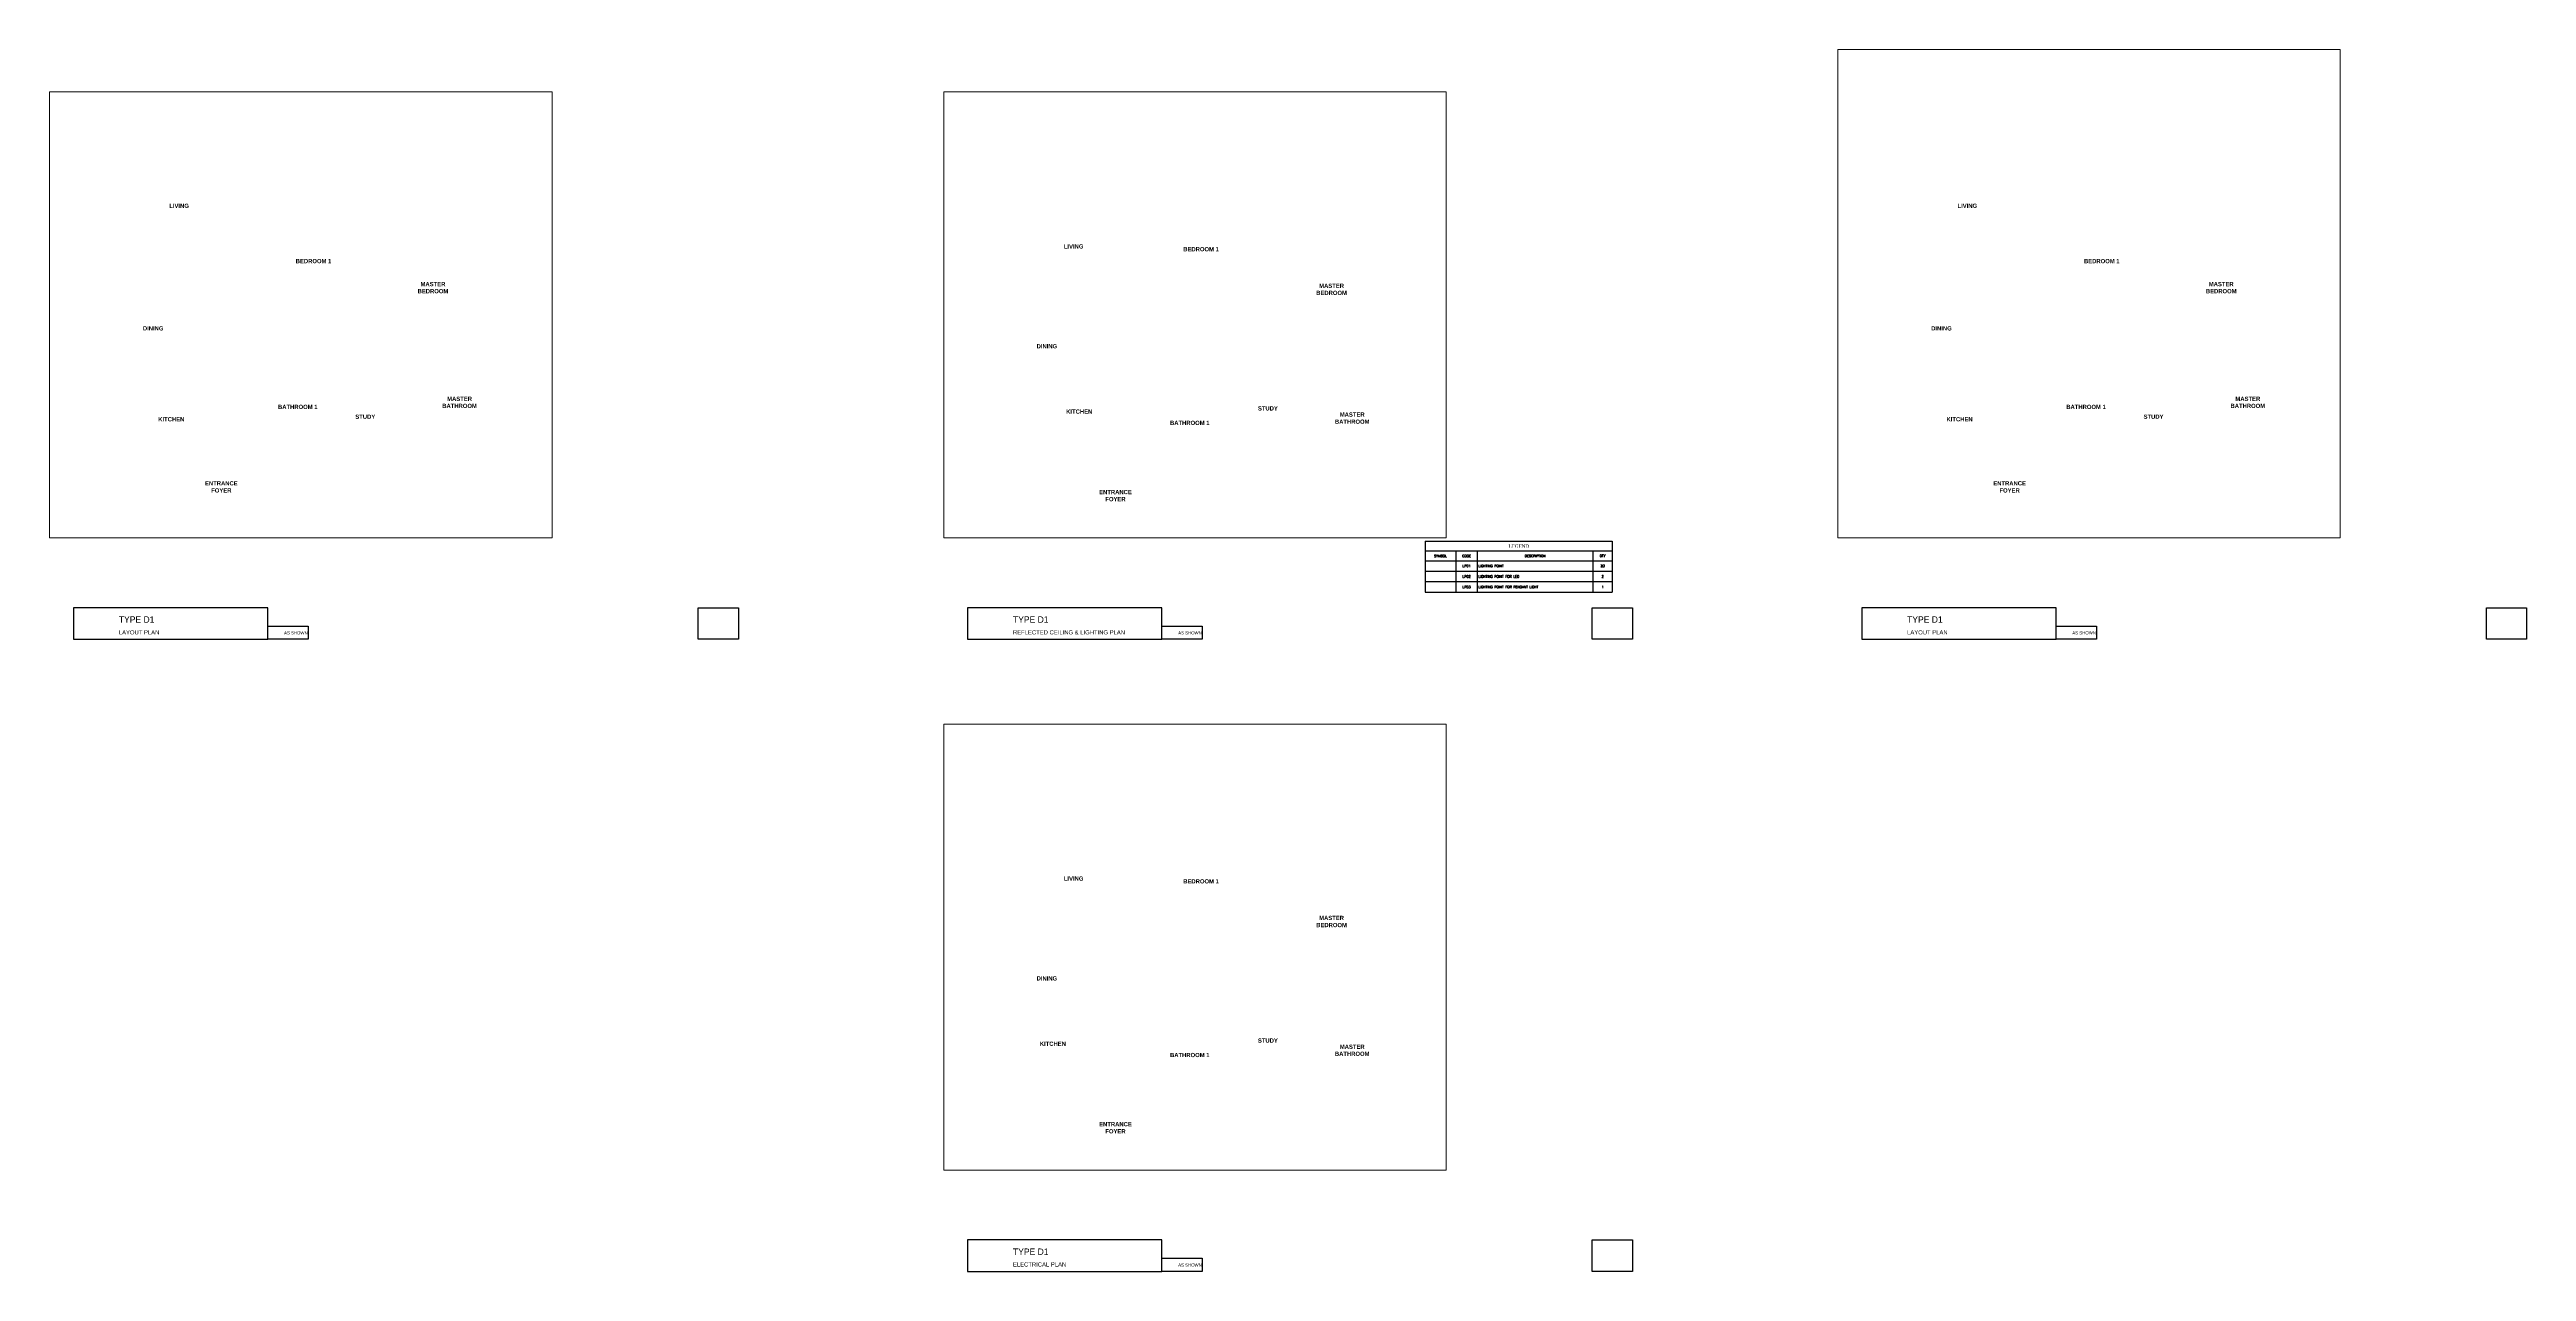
# Paper-space layout 'D1' of a CAD drawing. Header units: millimetres. Extents: x 91 to 1254, y -295 to 279.
import ezdxf
from ezdxf.enums import TextEntityAlignment as Align

# ---------------------------------------------------------------- set-up
doc = ezdxf.new("R2010")
doc.units = ezdxf.units.MM
for name, color, linetype in [('A-LOC', 4, 'Continuous'), ('A-TITLE', 7, 'Continuous'), ('A000d100', 1, 'Continuous'), ('A060g', 1, 'Continuous'), ('ID_DRWG-TITLE', 7, 'Continuous'), ('L-N-LTG', 10, 'Continuous'), ('S-TXT', 2, 'Continuous')]:
    doc.layers.add(name, color=color, linetype=linetype)
doc.layers.add('A-TEXT', color=4, linetype='Continuous', lineweight=0)
doc.layers.get('L-N-LTG').off()
doc.styles.add('GAR', font='GOTHIC.TTF', dxfattribs={"width": 0.8})
doc.styles.add('Garamond', font='GARA.TTF')
doc.styles.add('ROMANS', font='romans.shx')
doc.styles.get("Standard").update_dxf_attribs({"font": 'arial.ttf'})
doc.styles.add('Trebuchet MS', font='trebuc.ttf')

# ---------------------------------------------------------------- blocks, each defined once
blk = doc.blocks.new('TITLEBLOCK')
for points in [[(103.2, 3.5), (194.5, 3.5), (194.5, 18.3), (103.2, 18.3)], [(396.6, 18.3), (415.5, 18.3), (415.5, 3.5), (396.6, 3.5)], [(194.5, 9.7), (213.4, 9.7), (213.4, 3.5), (194.5, 3.5)]]:
    blk.add_lwpolyline(points, close=True)
at = {"layer": 'ID_DRWG-TITLE', "style": 'GAR'}
for tag, p, height in [('LVL', (124.5, 11.3), 3), ('AREA', (135, 11.3), 3), ('DWGNO', (397.9, 9.1), 2.5), ('DWGNAME', (124.5, 5.8), 2), ('SCALE', (202.1, 5.8), 1.5)]:
    blk.add_attdef(tag, p, '', height=height, dxfattribs=at)
blk = doc.blocks.new('*T256')
at = {"layer": 'S-TXT', "color": 0, "linetype": 'ByBlock', "lineweight": -2, "transparency": 16777216}
for p, q in [((0, 0), (87.9, 0)), ((0, 0), (0, -23.9)), ((87.9, 0), (87.9, -23.9)), ((0, -4.6), (87.9, -4.6)), ((0, -9.2), (87.9, -9.2)), ((14.4, -4.6), (14.4, -23.9)), ((24.5, -4.6), (24.5, -23.9)), ((78.8, -4.6), (78.8, -23.9)), ((0, -14.1), (87.9, -14.1)), ((0, -19), (87.9, -19)), ((0, -23.9), (87.9, -23.9))]:
    blk.add_line(p, q, dxfattribs=at)
at = {"layer": 'S-TXT', "color": 0, "transparency": 16777216}
for s, insert, char_height, width, attachment_point, style in [('SYMBOL', (7.2, -6.9), 1.15, 13.217, 5, 'ROMANS'), ('CODE', (19.5, -6.9), 1.15, 9.036, 5, 'ROMANS'), ('LP01', (19.5, -11.6), 1.15, 9.036, 5, 'ROMANS'), ('LIGHTING POINT', (25.1, -11.6), 1.145, 53.086, 4, 'ROMANS'), ('{\\C3;LEGEND}', (44, -2.3), 1.591, 86.793, 5, 'Garamond'), ('DESCRIPTION', (51.7, -6.9), 1.145, 53.086, 5, 'ROMANS'), ('QTY', (83.4, -6.9), 1.15, 8.018, 5, 'ROMANS'), ('20', (83.4, -11.6), 1.15, 8.018, 5, 'ROMANS'), ('LP02', (19.5, -16.6), 1.15, 9.036, 5, 'ROMANS'), ('LP03', (19.5, -21.5), 1.15, 9.036, 5, 'ROMANS'), ('LIGHTING POINT FOR LED', (25.1, -16.6), 1.145, 53.086, 4, 'ROMANS'), ('LIGHTING POINT FOR PENDANT LIGHT', (25.1, -21.5), 1.145, 53.086, 4, 'ROMANS'), ('2', (83.4, -16.6), 1.15, 8.018, 5, 'ROMANS'), ('1', (83.4, -21.5), 1, 8.018, 5, 'ROMANS')]:
    blk.add_mtext(s, dxfattribs=dict(at, insert=insert, char_height=char_height, width=width, attachment_point=attachment_point, style=style))
blk = doc.blocks.new('LP01')
at = {"color": 145}
for p, q in [((-1.75, 0), (1.75, 0)), ((0, -1.75), (0, 1.75))]:
    blk.add_line(p, q, dxfattribs=at)
blk.add_circle((0, 0), 1.25)
at = {"layer": 'Defpoints'}
for p in [(-1.25, 0), (0, 1.25), (0, 0), (1.25, 0), (0, -1.25)]:
    blk.add_point(p, dxfattribs=at)
at = {"color": 2, "style": 'Trebuchet MS', "width": 0.5}
blk.add_attdef('Power', text='', height=1.5, dxfattribs=at).set_placement((1.75, 0), align=Align.BOTTOM_LEFT)
at = {"layer": 'A-LOC', "style": 'ROMANS', "width": 0.75, "flags": 9}
for tag, p in [('Wattage', (0, -3)), ('Source', (0, -1.25))]:
    blk.add_attdef(tag, text='', height=1.5, dxfattribs=at).set_placement(p, align=Align.TOP_CENTER)
blk = doc.blocks.new('LP02')
for p, q in [((-1.75, 0), (-1.25, 0)), ((0, 1.25), (0, 1.75)), ((1.25, 0), (1.75, 0)), ((0, -1.75), (0, -1.25))]:
    blk.add_line(p, q)
blk.add_circle((0, 0), 1.25)
at = {"layer": 'Defpoints'}
for p in [(-1.25, 0), (0, 1.25), (0, 0), (0, 0), (1.25, 0), (0, -1.25)]:
    blk.add_point(p, dxfattribs=at)
at = {"color": 2, "style": 'Trebuchet MS', "width": 0.5}
blk.add_attdef('Power', text='', height=1.5, dxfattribs=at).set_placement((1.75, 0), align=Align.BOTTOM_LEFT)
at = {"layer": 'A-LOC', "style": 'ROMANS', "width": 0.75, "flags": 9}
for tag, p in [('Wattage', (0, -3)), ('Source', (0, -1.25))]:
    blk.add_attdef(tag, text='', height=1.5, dxfattribs=at).set_placement(p, align=Align.TOP_CENTER)
blk = doc.blocks.new('LP03')
h = blk.add_hatch(color=145)
h.dxf.hatch_style = 1
h.paths.add_polyline_path([(0, -1.25), (0, 0), (-1.25, 0, 0.4142136)])
h = blk.add_hatch(color=145)
h.dxf.hatch_style = 1
h.paths.add_polyline_path([(0, 0), (1.25, 0, 0.4142136), (0, 1.25)])
at = {"color": 145}
for p, q in [((-1.75, 0), (1.75, 0)), ((0, -1.75), (0, 1.75))]:
    blk.add_line(p, q, dxfattribs=at)
at = {"color": 0}
blk.add_circle((0, 0), 1.25, dxfattribs=at)
at = {"layer": 'Defpoints'}
for p in [(-1.25, 0), (0, 1.25), (0, 0), (1.25, 0), (0, -1.25)]:
    blk.add_point(p, dxfattribs=at)
at = {"color": 2, "style": 'Trebuchet MS', "width": 0.5}
blk.add_attdef('Power', text='', height=1.5, dxfattribs=at).set_placement((1.75, 0), align=Align.BOTTOM_LEFT)
at = {"layer": 'A-LOC', "style": 'ROMANS', "width": 0.75, "flags": 9}
for tag, p in [('Wattage', (0, -3)), ('Source', (0, -1.25))]:
    blk.add_attdef(tag, text='', height=1.5, dxfattribs=at).set_placement(p, align=Align.TOP_CENTER)

psp = doc.layouts.new('D1')

# ---------------------------------------------------------------- block references
psp.add_blockref('*T256', (736.9, 48.4))
at = {"layer": 'A-TITLE'}
ref = psp.add_blockref('TITLEBLOCK', (-1.2, -1.2), dxfattribs=at)
ref.add_attrib('LVL', 'TYPE D1', (123.3, 10.1), dxfattribs={"layer": 'A060g', "color": 2, "height": 3, "style": 'GAR'})
ref.add_attrib('DWGNAME', 'LAYOUT PLAN', (123.3, 4.6), dxfattribs={"layer": 'A060g', "color": 2, "height": 2, "style": 'GAR'})
ref.add_attrib('SCALE', 'AS SHOWN', (200.9, 4.6), dxfattribs={"layer": 'A000d100', "color": 2, "height": 1.5, "style": 'GAR', "width": 0.983398})
ref = psp.add_blockref('TITLEBLOCK', (418.8, -1.2), dxfattribs=at)
ref.add_attrib('LVL', 'TYPE D1', (543.3, 10.1), dxfattribs={"layer": 'A060g', "color": 2, "height": 3, "style": 'GAR'})
ref.add_attrib('DWGNAME', 'REFLECTED CEILING & LIGHTING PLAN', (543.3, 4.6), dxfattribs={"layer": 'A060g', "color": 2, "height": 2, "style": 'GAR'})
ref.add_attrib('SCALE', 'AS SHOWN', (620.9, 4.6), dxfattribs={"layer": 'A000d100', "color": 2, "height": 1.5, "style": 'GAR', "width": 0.983398})
ref = psp.add_blockref('TITLEBLOCK', (838.8, -1.2), dxfattribs=at)
ref.add_attrib('LVL', 'TYPE D1', (963.3, 10.1), dxfattribs={"layer": 'A060g', "color": 2, "height": 3, "style": 'GAR'})
ref.add_attrib('DWGNAME', 'LAYOUT PLAN', (963.3, 4.6), dxfattribs={"layer": 'A060g', "color": 2, "height": 2, "style": 'GAR'})
ref.add_attrib('SCALE', 'AS SHOWN', (1040.9, 4.6), dxfattribs={"layer": 'A000d100', "color": 2, "height": 1.5, "style": 'GAR', "width": 0.983398})
ref = psp.add_blockref('TITLEBLOCK', (418.8, -298.2), dxfattribs=at)
ref.add_attrib('LVL', 'TYPE D1', (543.3, -286.9), dxfattribs={"layer": 'A060g', "color": 2, "height": 3, "style": 'GAR'})
ref.add_attrib('DWGNAME', 'ELECTRICAL PLAN', (543.3, -292.4), dxfattribs={"layer": 'A060g', "color": 2, "height": 2, "style": 'GAR'})
ref.add_attrib('SCALE', 'AS SHOWN', (620.9, -292.4), dxfattribs={"layer": 'A000d100', "color": 2, "height": 1.5, "style": 'GAR', "width": 0.983398})
at = {"layer": 'L-N-LTG', "xscale": 0.5727066250240829, "yscale": 0.5727066250240829, "zscale": 0.5727066250240829}
for name, p in [('LP01', (744, 36.5)), ('LP02', (744, 31.8)), ('LP03', (744, 26.9))]:
    psp.add_blockref(name, p, dxfattribs=at)

# ---------------------------------------------------------------- texts
at = {"layer": 'A-TEXT', "ltscale": 0.1, "char_height": 2, "attachment_point": 1}
for s, insert in [('{\\f@MS UI Gothic|b1|i0|c0|p50;LIVING}', (147, 207)), ('{\\f@MS UI Gothic|b1|i0|c0|p50;LIVING}', (987, 207)), ('{\\f@MS UI Gothic|b1|i0|c0|p50;LIVING}', (567.2, 187.9)), ('\\pxqc;{\\f@MS UI Gothic|b1|i0|c0|p50;BEDROOM 1}', (618.6, 186.6)), ('\\pxqc;{\\f@MS UI Gothic|b1|i0|c0|p50;BEDROOM 1}', (201.7, 181)), ('\\pxqc;{\\f@MS UI Gothic|b1|i0|c0|p50;BEDROOM 1}', (1041.7, 181)), ('\\pxqc;{\\f@MS UI Gothic|b1|i0|c0|p50;MASTER\\PBEDROOM }', (257.8, 170.2)), ('\\pxqc;{\\f@MS UI Gothic|b1|i0|c0|p50;MASTER\\PBEDROOM }', (679.9, 169.4)), ('\\pxqc;{\\f@MS UI Gothic|b1|i0|c0|p50;MASTER\\PBEDROOM }', (1097.8, 170.2)), ('{\\f@MS UI Gothic|b1|i0|c0|p50;DINING}', (134.6, 149.4)), ('{\\f@MS UI Gothic|b1|i0|c0|p50;DINING}', (554.4, 141)), ('{\\f@MS UI Gothic|b1|i0|c0|p50;DINING}', (974.6, 149.4)), ('{\\f@MS UI Gothic|b1|i0|c0|p50;KITCHEN}', (141.8, 106.7)), ('\\pxqc;{\\f@MS UI Gothic|b1|i0|c0|p50;BATHROOM 1}', (194.3, 112.5)), ('\\pxqc;{\\f@MS UI Gothic|b1|i0|c0|p50;STUDY}', (226, 107.9)), ('\\pxqc;{\\f@MS UI Gothic|b1|i0|c0|p50;MASTER BATHROOM }', (270.3, 116.3)), ('{\\f@MS UI Gothic|b1|i0|c0|p50;KITCHEN}', (568.3, 110.3)), ('\\pxqc;{\\f@MS UI Gothic|b1|i0|c0|p50;BATHROOM 1}', (613.3, 105)), ('\\pxqc;{\\f@MS UI Gothic|b1|i0|c0|p50;STUDY}', (650, 111.8)), ('\\pxqc;{\\f@MS UI Gothic|b1|i0|c0|p50;MASTER BATHROOM }', (689.6, 108.9)), ('{\\f@MS UI Gothic|b1|i0|c0|p50;KITCHEN}', (981.8, 106.7)), ('\\pxqc;{\\f@MS UI Gothic|b1|i0|c0|p50;BATHROOM 1}', (1034.3, 112.5)), ('\\pxqc;{\\f@MS UI Gothic|b1|i0|c0|p50;STUDY}', (1066, 107.9)), ('\\pxqc;{\\f@MS UI Gothic|b1|i0|c0|p50;MASTER BATHROOM }', (1110.3, 116.3)), ('\\pxqc;{\\f@MS UI Gothic|b1|i0|c0|p50;ENTRANCE\\PFOYER}', (158.4, 76.6)), ('\\pxqc;{\\f@MS UI Gothic|b1|i0|c0|p50;ENTRANCE\\PFOYER}', (578.4, 72.5)), ('\\pxqc;{\\f@MS UI Gothic|b1|i0|c0|p50;ENTRANCE\\PFOYER}', (998.4, 76.6)), ('{\\f@MS UI Gothic|b1|i0|c0|p50;LIVING}', (567.2, -109.1)), ('\\pxqc;{\\f@MS UI Gothic|b1|i0|c0|p50;BEDROOM 1}', (618.6, -110.4)), ('\\pxqc;{\\f@MS UI Gothic|b1|i0|c0|p50;MASTER\\PBEDROOM }', (679.9, -127.6)), ('{\\f@MS UI Gothic|b1|i0|c0|p50;DINING}', (554.4, -156)), ('\\pxqc;{\\f@MS UI Gothic|b1|i0|c0|p50;STUDY}', (650, -185.2)), ('{\\f@MS UI Gothic|b1|i0|c0|p50;KITCHEN}', (555.9, -186.7)), ('\\pxqc;{\\f@MS UI Gothic|b1|i0|c0|p50;BATHROOM 1}', (613.3, -192)), ('\\pxqc;{\\f@MS UI Gothic|b1|i0|c0|p50;MASTER BATHROOM }', (689.6, -188.1)), ('\\pxqc;{\\f@MS UI Gothic|b1|i0|c0|p50;ENTRANCE\\PFOYER}', (578.4, -224.5))]:
    psp.add_mtext_dynamic_manual_height_columns(s, width=26.102, gutter_width=75, heights=[0], dxfattribs=dict(at, insert=insert))

# ---------------------------------------------------------------- viewports
at = {"layer": 'Defpoints'}
for center, size, view_center_point, view_height, status in [((1048.8, 164.7), (236, 229.5), (151977.9, 34922.4), 11475, 4), ((628.8, -142.3), (236, 209.5), (151977.9, 34422.4), 10475, 5)]:
    vp = psp.add_viewport(center=center, size=size, view_center_point=view_center_point, view_height=view_height, status=status, dxfattribs=at)
    vp.frozen_layers = ['L-N-LTG']
vp = psp.add_viewport(center=(208.8, 154.7), size=(236, 209.5), view_center_point=(151977.9, 34422.4), view_height=10475, dxfattribs=at)
vp.frozen_layers = ['L-N-LTG']
psp.add_viewport(center=(628.8, 154.7), size=(236, 209.5), view_center_point=(151977.9, 34422.4), view_height=10475, status=3, dxfattribs=at)

doc.saveas('drawing.dxf')
